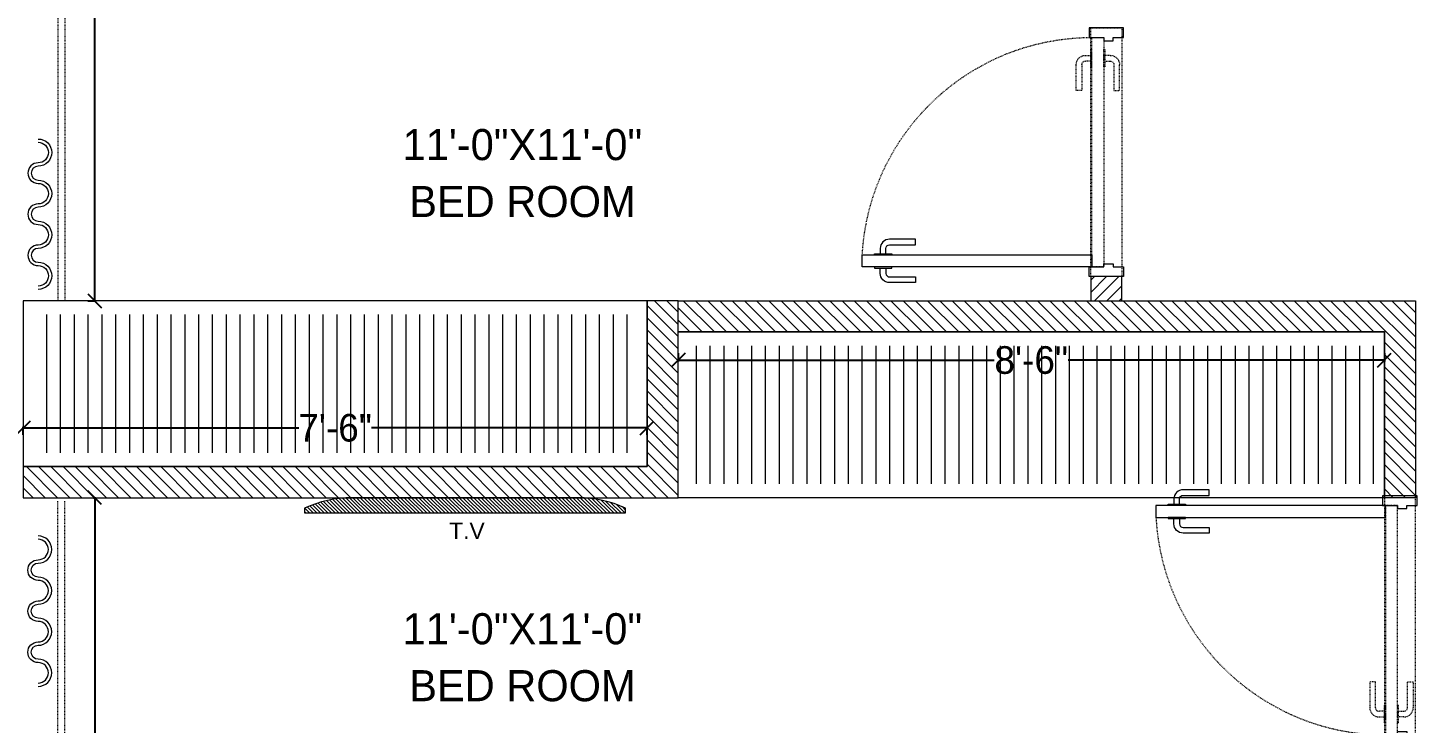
# Model space of a CAD drawing. Header units: inches. Extents: x 18646 to 39869, y 2287 to 7833.
# Drawn here: x 20475 to 20676.1, y 3948 to 4048.6 of the extents above; entities that cross this region are included whole.
import ezdxf

# ---------------------------------------------------------------- set-up
doc = ezdxf.new("R2010")
doc.units = ezdxf.units.IN
doc.header["$LTSCALE"] = 1.5
doc.header["$MEASUREMENT"] = 0
doc.header["$PDMODE"] = 3
doc.header["$PDSIZE"] = 4
doc.linetypes.add('HIDDEN', pattern=[0.375, 0.25, -0.125])
for name, color, linetype in [('A-WALL', 4, 'Continuous'), ('A-WALL-EXTR', 2, 'Continuous'), ('I-FNSH-DIMS', 7, 'Continuous'), ('I-FURN', 7, 'Continuous'), ('I-Furn Text', 7, 'Continuous'), ('TTEXT', 7, 'Continuous')]:
    doc.layers.add(name, color=color, linetype=linetype)
doc.layers.add('I-DOOR', color=6, linetype='Continuous', lineweight=20)
doc.layers.add('l-FIXTURE', color=7, linetype='Continuous', lineweight=5)
doc.styles.add('1 by 8 new', font='GOTHIC.TTF', dxfattribs={"height": 4.5})
doc.styles.add('3 by 16', font='GOTHIC.TTF', dxfattribs={"height": 4})
doc.styles.add('A-ARCH-B01FL$0$Annotative', font='arial.ttf')
doc.dimstyles.new('3 by 16', dxfattribs={"dimtxt": 4, "dimasz": 2, "dimexe": 0.18, "dimexo": 0.0625, "dimgap": 0.09, "dimtad": 0, "dimtoh": 1, "dimdec": 0, "dimzin": 0, "dimdsep": 46, "dimlunit": 4, "dimtxsty": '3 by 16', "dimblk": 'OBLIQUE', "dimcen": 0.09, "dimclrd": 256, "dimclrt": 256, "dimadec": 0, "dimazin": 0, "dimtfac": 1, "dimtdec": 0, "dimtofl": 0, "dimtmove": 0, "dimatfit": 3, "dimldrblk": 'OBLIQUE', "dimfxl": 1, "dimfxlon": 1, "dimtolj": 1, "dimtzin": 0, "dimlwd": -1, "dimarcsym": 0})

# ---------------------------------------------------------------- blocks, each defined once
blk = doc.blocks.new('_Oblique')
at = {"color": 0, "linetype": 'ByBlock', "lineweight": -2}
blk.add_line((-0.5, -0.5), (0.5, 0.5), dxfattribs=at)
blk = doc.blocks.new('*D43')
at = {"layer": 'Defpoints', "color": 0, "lineweight": 5, "transparency": 16777216}
for p in [(20484.44, 3980.62), (20484.7, 3980.62), (20484.44, 3847.62)]:
    blk.add_point(p, dxfattribs=at)
at = {"layer": 'I-FNSH-DIMS', "color": 0, "lineweight": -2, "transparency": 16777216}
for p, q in [((20484.5, 3980.62), (20484.88, 3980.62)), ((20484.5, 3847.62), (20484.88, 3847.62))]:
    blk.add_line(p, q, dxfattribs=at)
at = {"layer": 'I-FNSH-DIMS', "transparency": 16777216}
for p, q in [((20484.7, 3980.62), (20484.7, 3920.72)), ((20484.7, 3847.62), (20484.7, 3907.53))]:
    blk.add_line(p, q, dxfattribs=at)
at = {"layer": 'I-FNSH-DIMS', "transparency": 16777216, "xscale": 2, "yscale": 2, "zscale": 2}
for p, rotation in [((20484.7, 3980.62), 90), ((20484.7, 3847.62), 270)]:
    blk.add_blockref('_Oblique', p, dxfattribs=dict(at, rotation=rotation))
at = {"layer": 'I-FNSH-DIMS', "lineweight": 5, "transparency": 16777216, "insert": (20484.7, 3914.12), "char_height": 4, "attachment_point": 5, "rotation": 90, "style": '3 by 16'}
blk.add_mtext('\\A1;11\'-1"', dxfattribs=at)
blk = doc.blocks.new('EFGTH')
at = {"layer": 'A-WALL-EXTR', "color": 8, "linetype": 'HIDDEN', "lineweight": 5, "ltscale": 0.1, "transparency": 33554636}
for points in [[(-31.19, 2.25), (-31.19, 3.02, -0.414214), (-30.67, 3.54), (-26.92, 3.54), (-26.92, 4.36), (-30.67, 4.36, 0.414214), (-32, 3.02), (-32, 2.25)], [(-31.19, 0.2), (-31.19, -0.58, 0.414214), (-30.67, -1.1), (-26.92, -1.1), (-26.92, -1.92), (-30.67, -1.92, -0.414214), (-32, -0.58), (-32, 0.2)]]:
    blk.add_lwpolyline(points, format="xyb", dxfattribs=at)
for points in [[(-1.39, 2.1), (-34.61, 2.1), (-34.61, 0.35), (-1.39, 0.35)], [(-30.35, 2.1), (-32.84, 2.1), (-32.84, 2.25), (-30.35, 2.25)], [(-30.35, 0.35), (-32.84, 0.35), (-32.84, 0.2), (-30.35, 0.2)]]:
    blk.add_lwpolyline(points, close=True, dxfattribs=at)
blk.add_arc((-1.31, 2.06), 33.3, 93.1573, 179.9423, dxfattribs=at)
at = {"layer": 'I-DOOR', "color": 6, "lineweight": 5, "transparency": 33554636}
for points in [[(-1.39, 2.1), (-1.39, 35.31), (-3.14, 35.31), (-3.14, 2.1)], [(-3.14, 31.05), (-3.14, 33.54), (-3.29, 33.54), (-3.29, 31.05)], [(-1.39, 31.05), (-1.39, 33.54), (-1.24, 33.54), (-1.24, 31.05)], [(-34.61, 0.35), (-34.14, 0.35), (-34.14, -1.01), (-34.61, -1.01), (-34.61, -2.5), (-36, -2.5), (-36, 2.5), (-34.61, 2.5)], [(-1.39, 0.35), (-1.86, 0.35), (-1.86, -1.01), (-1.39, -1.01), (-1.39, -2.5), (0, -2.5), (0, 2.5), (-1.39, 2.5)]]:
    blk.add_lwpolyline(points, close=True, dxfattribs=at)
for points in [[(-3.29, 31.89), (-4.07, 31.89, 0.414214), (-4.59, 31.37), (-4.59, 27.63), (-5.4, 27.63), (-5.4, 31.37, -0.414214), (-4.07, 32.71), (-3.29, 32.71)], [(-1.24, 31.89), (-0.46, 31.89, -0.414214), (0.05, 31.37), (0.05, 27.63), (0.87, 27.63), (0.87, 31.37, 0.414214), (-0.46, 32.71), (-1.24, 32.71)]]:
    blk.add_lwpolyline(points, format="xyb", dxfattribs=at)
blk = doc.blocks.new('*D41')
at = {"layer": 'Defpoints', "color": 0, "lineweight": 5, "transparency": 16777216}
for p in [(20482.54, 4146.62), (20484.7, 4146.62), (20482.54, 4009.12)]:
    blk.add_point(p, dxfattribs=at)
at = {"layer": 'I-FNSH-DIMS', "color": 0, "lineweight": -2, "transparency": 16777216}
for p, q in [((20483.7, 4146.62), (20484.88, 4146.62)), ((20483.7, 4009.12), (20484.88, 4009.12))]:
    blk.add_line(p, q, dxfattribs=at)
at = {"layer": 'I-FNSH-DIMS', "transparency": 16777216}
for p, q in [((20484.7, 4146.62), (20484.7, 4084.47)), ((20484.7, 4009.12), (20484.7, 4071.28))]:
    blk.add_line(p, q, dxfattribs=at)
at = {"layer": 'I-FNSH-DIMS', "transparency": 16777216, "xscale": 2, "yscale": 2, "zscale": 2}
for p, rotation in [((20484.7, 4146.62), 90), ((20484.7, 4009.12), 270)]:
    blk.add_blockref('_Oblique', p, dxfattribs=dict(at, rotation=rotation))
at = {"layer": 'I-FNSH-DIMS', "lineweight": 5, "transparency": 16777216, "insert": (20484.7, 4077.87), "char_height": 4, "attachment_point": 5, "rotation": 90, "style": '3 by 16'}
blk.add_mtext('\\A1;11\'-5"', dxfattribs=at)
blk = doc.blocks.new('*D45')
at = {"layer": 'Defpoints', "color": 0, "lineweight": 5, "transparency": 16777216}
for p in [(20564.63, 3990.72), (20474.35, 3985.12), (20564.63, 3985.12)]:
    blk.add_point(p, dxfattribs=at)
at = {"layer": 'I-FNSH-DIMS', "color": 0, "lineweight": -2, "transparency": 16777216}
for p, q in [((20474.35, 3989.72), (20474.35, 3990.9)), ((20564.63, 3989.72), (20564.63, 3990.9))]:
    blk.add_line(p, q, dxfattribs=at)
at = {"layer": 'I-FNSH-DIMS', "transparency": 16777216}
for p, q in [((20474.35, 3990.72), (20514.25, 3990.72)), ((20564.63, 3990.72), (20524.74, 3990.72))]:
    blk.add_line(p, q, dxfattribs=at)
at = {"layer": 'I-FNSH-DIMS', "transparency": 16777216, "xscale": 2, "yscale": 2, "zscale": 2, "rotation": 180}
blk.add_blockref('_Oblique', (20474.35, 3990.72), dxfattribs=at)
at = {"layer": 'I-FNSH-DIMS', "transparency": 16777216, "xscale": 2, "yscale": 2, "zscale": 2}
blk.add_blockref('_Oblique', (20564.63, 3990.72), dxfattribs=at)
at = {"layer": 'I-FNSH-DIMS', "lineweight": 5, "transparency": 16777216, "insert": (20519.49, 3990.72), "char_height": 4, "attachment_point": 5, "style": '3 by 16'}
blk.add_mtext('\\A1;7\'-6"', dxfattribs=at)
blk = doc.blocks.new('*D46')
at = {"layer": 'Defpoints', "color": 0, "lineweight": 5, "transparency": 16777216}
for p in [(20569.13, 4004.62), (20671.35, 4004.62), (20671.35, 4000.52)]:
    blk.add_point(p, dxfattribs=at)
at = {"layer": 'I-FNSH-DIMS', "color": 0, "lineweight": -2, "transparency": 16777216}
for p, q in [((20569.13, 4001.52), (20569.13, 4000.34)), ((20671.35, 4001.52), (20671.35, 4000.34))]:
    blk.add_line(p, q, dxfattribs=at)
at = {"layer": 'I-FNSH-DIMS', "transparency": 16777216}
for p, q in [((20569.13, 4000.52), (20614.89, 4000.52)), ((20671.35, 4000.52), (20625.6, 4000.52))]:
    blk.add_line(p, q, dxfattribs=at)
at = {"layer": 'I-FNSH-DIMS', "transparency": 16777216, "xscale": 2, "yscale": 2, "zscale": 2, "rotation": 180}
blk.add_blockref('_Oblique', (20569.13, 4000.52), dxfattribs=at)
at = {"layer": 'I-FNSH-DIMS', "transparency": 16777216, "xscale": 2, "yscale": 2, "zscale": 2}
blk.add_blockref('_Oblique', (20671.35, 4000.52), dxfattribs=at)
at = {"layer": 'I-FNSH-DIMS', "lineweight": 5, "transparency": 16777216, "insert": (20620.24, 4000.52), "char_height": 4, "attachment_point": 5, "style": '3 by 16'}
blk.add_mtext('\\A1;8\'-6"', dxfattribs=at)

msp = doc.modelspace()

# ---------------------------------------------------------------- hatches: boundary and pattern name
at = {"layer": 'A-WALL', "lineweight": 5, "transparency": 33554636}
h = msp.add_hatch(dxfattribs=at)
h.set_pattern_fill('ANSI31', color=8, scale=10, angle=180)
h.set_pattern_definition([(225, (1614.7945, 18.75), (0.88388348, -0.88388348), [])])
h.paths.add_polyline_path([(20633.35, 4012.62), (20628.85, 4012.62), (20628.85, 4009.12), (20633.35, 4009.12)])
h = msp.add_hatch(dxfattribs=at)
h.set_pattern_fill('ANSI31', color=8, scale=10, angle=270)
h.set_pattern_definition([(315, (24331.1198, -14485.3148), (0.88388348, 0.88388348), [])])
h.paths.add_polyline_path([(20569.13, 3980.62), (20569.13, 4009.12), (20564.63, 4009.12), (20564.63, 3985.12), (20474.35, 3985.12), (20474.35, 3980.62)])
h = msp.add_hatch(dxfattribs=at)
h.set_pattern_fill('ANSI31', color=8, scale=10, angle=270)
h.set_pattern_definition([(315, (24393.1473, -14481.3105), (0.88388348, 0.88388348), [])])
h.paths.add_polyline_path([(20675.85, 4009.12), (20675.85, 3980.62), (20671.35, 3980.62), (20671.35, 4004.62), (20569.13, 4004.62), (20569.13, 4009.12)])
at = {"layer": 'I-FURN', "lineweight": 5, "transparency": 33554636}
h = msp.add_hatch(dxfattribs=at)
h.set_pattern_fill('_USER', color=8, scale=2, angle=90, pattern_type=0)
h.set_pattern_definition([(90, (21467.7637, 227.4545), (-2, 6e-16), [])])
h.paths.add_polyline_path([(20476.23, 4007.12), (20476.23, 3987.12), (20563.27, 3987.12), (20563.27, 4007.12)])
h = msp.add_hatch(dxfattribs=at)
h.set_pattern_fill('_USER', color=8, scale=2, angle=90, pattern_type=0)
h.set_pattern_definition([(90, (21529.7912, 231.4588), (-2, 6e-16), [])])
h.paths.add_polyline_path([(20570.71, 3982.62), (20570.71, 4002.62), (20669.88, 4002.62), (20669.88, 3982.62)])
at = {"layer": 'I-FURN', "lineweight": 5, "ltscale": 100, "transparency": 33554636}
h = msp.add_hatch(dxfattribs=at)
h.set_pattern_fill('ANSI31', color=8, scale=3, angle=810)
h.set_pattern_definition([(135, (53047.35483, 9394.62757), (-0.265165043, -0.265165043), [])])
edge = h.paths.add_edge_path()
edge.add_line((20515.05, 3979.1), (20515.05, 3978.42))
edge.add_line((20515.05, 3978.42), (20561.52, 3978.42))
edge.add_line((20561.52, 3978.42), (20561.52, 3979.1))
edge.add_arc((20554.72, 3964.69), 15.94, 64.7423, 90.243)
edge.add_line((20554.66, 3980.62), (20521.92, 3980.62))
edge.add_arc((20521.92, 3964.38), 16.24, 90, 115.0147)

# ---------------------------------------------------------------- linework, layer by layer
at = {"layer": 'A-WALL', "lineweight": 5, "transparency": 33554636}
for points in [[(20633.35, 4012.62), (20628.85, 4012.62), (20628.85, 4009.12), (20633.35, 4009.12)], [(20569.13, 3980.62), (20569.13, 4009.12), (20564.63, 4009.12), (20564.63, 3985.12), (20474.35, 3985.12), (20474.35, 3980.62)], [(20675.85, 4009.12), (20675.85, 3980.62), (20671.35, 3980.62), (20671.35, 4004.62), (20569.13, 4004.62), (20569.13, 4009.12)]]:
    msp.add_lwpolyline(points, close=True, dxfattribs=at)
at = {"layer": 'A-WALL-EXTR', "color": 8, "linetype": 'HIDDEN', "lineweight": 5, "ltscale": 0.1, "transparency": 33554636}
for p, q in [((20479.35, 4146.62), (20479.35, 4009.12)), ((20480.35, 4146.62), (20480.35, 4009.12)), ((20479.35, 3847.62), (20479.35, 3980.19)), ((20480.35, 3847.62), (20480.35, 3980.19))]:
    msp.add_line(p, q, dxfattribs=at)
for points in [[(20628.85, 4048.62), (20633.35, 4048.62), (20633.35, 4012.62), (20628.85, 4012.62)], [(20671.35, 3944.91), (20675.85, 3944.91), (20675.85, 3980.91), (20671.35, 3980.91)]]:
    msp.add_lwpolyline(points, close=True, dxfattribs=at)
at = {"layer": 'I-FURN', "lineweight": 5, "transparency": 33554636}
for points in [[(20476.51, 4032.05, -1), (20476.51, 4029.08, 1), (20476.51, 4026.11, -1), (20476.51, 4023.14, 1), (20476.51, 4020.16, -1), (20476.51, 4017.19, 1), (20476.51, 4014.22, -1), (20476.51, 4011.24)], [(20476.51, 4032.53, -1), (20476.51, 4028.6, 1), (20476.51, 4026.59, -1), (20476.51, 4022.66, 1), (20476.51, 4020.64, -1), (20476.51, 4016.71, 1), (20476.51, 4014.7, -1), (20476.51, 4010.77, -1)], [(20515.05, 3979.1), (20515.05, 3978.42), (20561.52, 3978.42), (20561.52, 3979.1, 0.111729), (20554.66, 3980.62), (20521.92, 3980.62, 0.109583), (20515.05, 3979.1, 0.636889)], [(20476.51, 3953.8, 1), (20476.51, 3956.77, -1), (20476.51, 3959.75, 1), (20476.51, 3962.72, -1), (20476.51, 3965.69, 1), (20476.51, 3968.66, -1), (20476.51, 3971.64, 1), (20476.51, 3974.61)], [(20476.51, 3953.32, 1), (20476.51, 3957.25, -1), (20476.51, 3959.27, 1), (20476.51, 3963.2, -1), (20476.51, 3965.21, 1), (20476.51, 3969.14, -1), (20476.51, 3971.16, 1), (20476.51, 3975.09, 1)]]:
    msp.add_lwpolyline(points, format="xyb", dxfattribs=at)
at = {"layer": 'l-FIXTURE', "lineweight": 5, "transparency": 33554636}
for points in [[(20474.35, 4009.12), (20474.35, 3985.12), (20564.63, 3985.12), (20564.63, 4009.12)], [(20569.13, 3980.62), (20569.13, 4004.62), (20671.35, 4004.62), (20671.35, 3980.62)]]:
    msp.add_lwpolyline(points, close=True, dxfattribs=at)

# ---------------------------------------------------------------- block references
at = {"layer": 'I-DOOR', "lineweight": 5, "transparency": 33554636, "xscale": -1, "rotation": 90}
msp.add_blockref('EFGTH', (20631.1, 4012.62), dxfattribs=at)
at = {"layer": 'I-DOOR', "lineweight": 5, "transparency": 33554636, "rotation": 90.00000000504893}
msp.add_blockref('EFGTH', (20673.6, 3980.91), dxfattribs=at)

# ---------------------------------------------------------------- texts
at = {"layer": 'I-Furn Text', "lineweight": 5, "transparency": 33554636, "char_height": 4.5, "width": 50.4719, "attachment_point": 8, "style": '1 by 8 new'}
for s, insert in [('11\'-0"X11\'-0"', (20546.6, 4029.41)), ('BED ROOM', (20546.6, 4021.17)), ('11\'-0"X11\'-0"', (20546.6, 3959.35)), ('BED ROOM', (20546.6, 3951.11))]:
    msp.add_mtext(s, dxfattribs=dict(at, insert=insert))
at = {"layer": 'TTEXT', "lineweight": 5, "ltscale": 0.001, "transparency": 33554636, "insert": (20541.14, 3975.83, 0), "char_height": 2.3609, "attachment_point": 6, "style": 'A-ARCH-B01FL$0$Annotative'}
msp.add_mtext('{\\fArial|b0|i0|c0|p34;T.V}', dxfattribs=at)

# ---------------------------------------------------------------- dimensions: what is measured, and where the dimension line sits
at = {"layer": 'I-FNSH-DIMS', "lineweight": 5, "transparency": 33554636}
for base, p1, p2, picture, middle in [((20484.69506311, 4146.6237041), (20482.54136375, 4009.1237041), (20482.54136375, 4146.6237041), '*D41', (20484.69506311, 4077.8737041)), ((20484.7, 3980.62), (20484.44, 3847.62), (20484.44, 3980.62), '*D43', (20484.7, 3914.12))]:
    dim = msp.add_linear_dim(base=base, p1=p1, p2=p2, angle=270, dimstyle='3 by 16', dxfattribs=at)
    dim.commit()
    dim.dimension.update_dxf_attribs({"geometry": picture, "text_midpoint": middle})
for base, p1, p2, picture, middle in [((20671.35, 4000.52), (20569.13, 4004.62), (20671.35, 4004.62), '*D46', (20620.24, 4000.52)), ((20564.63, 3990.72), (20474.35, 3985.12), (20564.63, 3985.12), '*D45', (20519.49, 3990.72))]:
    dim = msp.add_linear_dim(base=base, p1=p1, p2=p2, dimstyle='3 by 16', dxfattribs=at)
    dim.commit()
    dim.dimension.update_dxf_attribs({"geometry": picture, "text_midpoint": middle})

doc.saveas('drawing.dxf')
